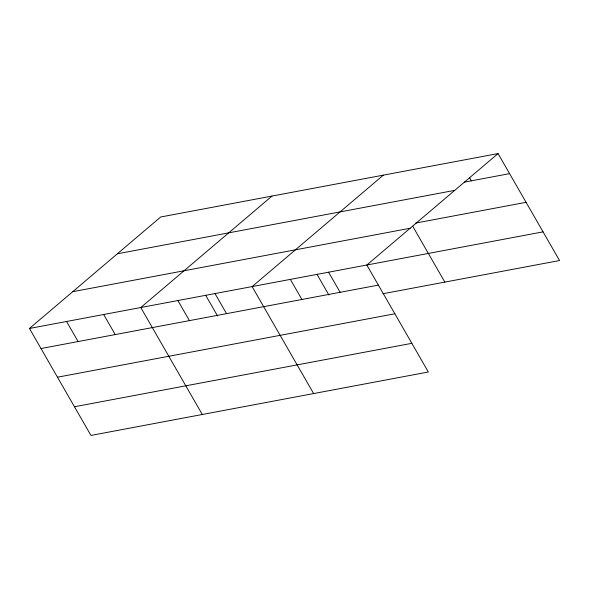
<?xml version="1.0" encoding="UTF-8"?>
<svg xmlns="http://www.w3.org/2000/svg" width="589" height="589" viewBox="0 0 589 589"><rect width="100%" height="100%" fill="white"/><g stroke="black" fill="none" stroke-linecap="round" stroke-linejoin="round"><path stroke-width="0.88" d="M498.051 153.574L366.829 265.035L428.336 371.998L90.949 435.426L29.45 328.463L160.664 217.002L498.051 153.574L559.55 260.537L382.99 293.727M272 196.071L140.786 307.532L202.292 414.494M383.336 175.147L252.121 286.607L313.628 393.562M464.235 182.17L509.588 173.645M117.366 253.785L454.745 190.357M415.812 223.047L526.073 202.314M72.749 291.688L410.135 228.26M29.45 328.463L543.065 231.86M40.987 348.533L378.374 285.105M57.479 377.203L394.858 313.775M74.464 406.749L411.844 343.321M469.573 177.745L471.347 180.83M412.705 226.213L444.842 282.102M328.596 272.228L340.133 292.291M317.015 274.356L328.927 295.067M290.355 279.414L301.899 299.484M215.007 293.58L226.551 313.65M205.679 295.288L217.591 315.998M177.9 300.559L189.437 320.622M103.671 314.511L115.216 334.581M66.564 321.491L78.101 341.554"/></g></svg>
